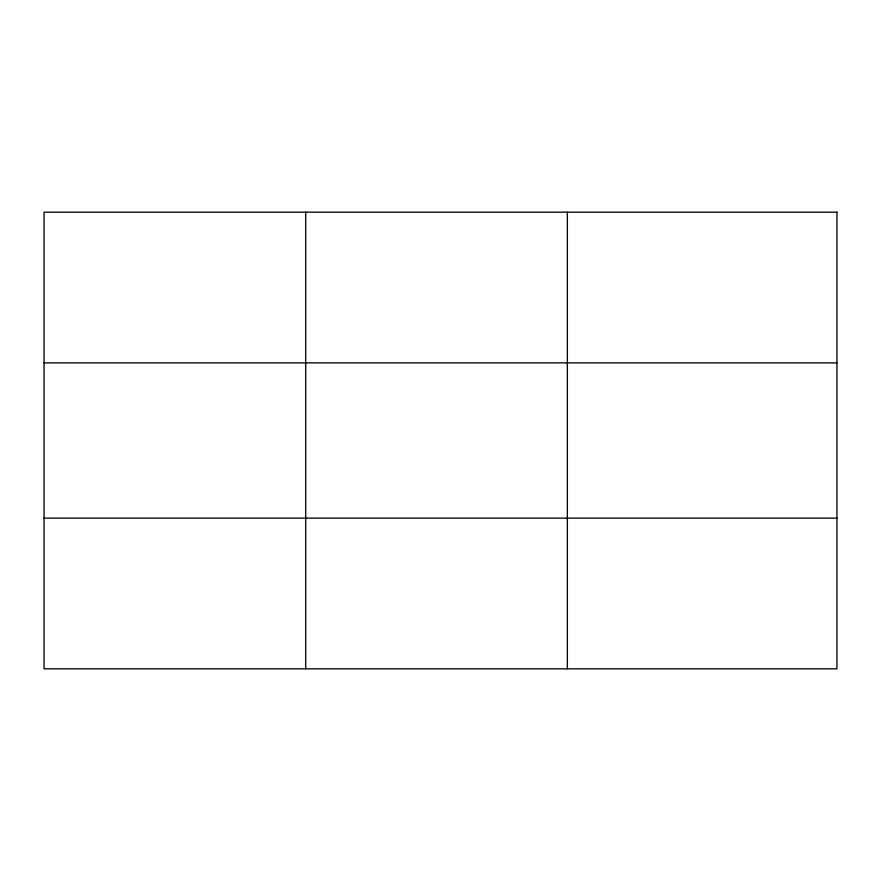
<?xml version="1.0" encoding="UTF-8"?>
<svg xmlns="http://www.w3.org/2000/svg" width="881" height="881" viewBox="0 0 881 881"><rect width="100%" height="100%" fill="white"/><g stroke="black" fill="none" stroke-linecap="round" stroke-linejoin="round"><path stroke-width="1.32" d="M305.707 212.178L305.707 668.822M567.364 212.178L567.364 668.822M44.05 362.873L836.95 362.873M44.05 518.127L836.95 518.127M836.95 212.178L836.95 668.822L44.05 668.822L44.05 212.178L836.95 212.178"/></g></svg>
